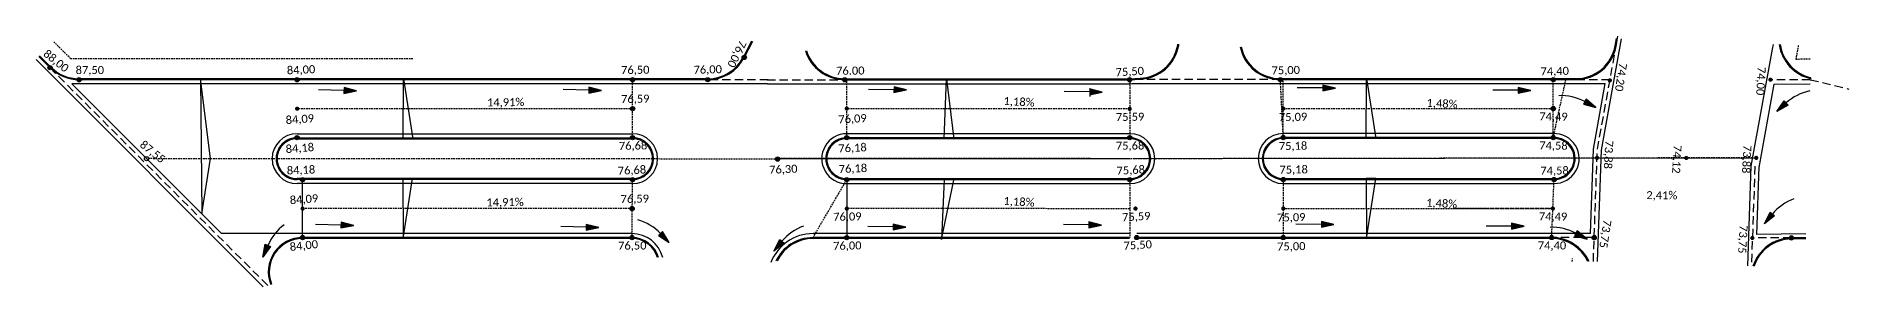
# Model space of a CAD drawing. Header units: metres. Extents: x 2615496 to 2632651, y 4927671 to 4929056.
# Drawn here: x 2628367.6 to 2628639.3, y 4928556.4 to 4928594 of the extents above; entities that cross this region are included whole.
import ezdxf

# ---------------------------------------------------------------- set-up
doc = ezdxf.new("R2010")
doc.units = ezdxf.units.M
doc.header["$MEASUREMENT"] = 0
doc.linetypes.add('HIDDEN', pattern=[0.375, 0.25, -0.125])
doc.linetypes.add('TRAZOS2', pattern=[0.375, 0.25, -0.125])
doc.layers.add('BocaCalle', color=50, linetype='HIDDEN', plot=False)
doc.layers.add('Eje Calle', color=182, linetype='HIDDEN', plot=False)
for name, color, linetype in [('CotaFCC', 6, 'Continuous'), ('Cuneta', 211, 'Continuous'), ('Escurrimiento', 160, 'Continuous'), ('GáliboS', 2, 'Continuous'), ('Manzanas', 134, 'HIDDEN'), ('Pendiente', 10, 'HIDDEN'), ('Quiebre', 212, 'Continuous'), ('Vereda', 3, 'Continuous')]:
    doc.layers.add(name, color=color, linetype=linetype)
doc.styles.get("Standard").update_dxf_attribs({"font": 'CALIBRI.TTF'})

msp = doc.modelspace()

# ---------------------------------------------------------------- hatches: boundary and pattern name
at = {"layer": 'CotaFCC'}
h = msp.add_hatch(color=256, dxfattribs=at)
edge = h.paths.add_edge_path()
edge.add_arc((2628369.64435, 4928589.3069), 0.3186, 0, 360)
h = msp.add_hatch(color=256, dxfattribs=at)
edge = h.paths.add_edge_path()
edge.add_arc((2628473.7353, 4928590.85746), 0.3186, 0, 360)
h = msp.add_hatch(color=256, dxfattribs=at)
edge = h.paths.add_edge_path()
edge.add_arc((2628373.99746, 4928587.5012), 0.3186, 0, 360)
h = msp.add_hatch(color=256, dxfattribs=at)
edge = h.paths.add_edge_path()
edge.add_arc((2628406.69227, 4928587.5012), 0.3186, 0, 360)
h = msp.add_hatch(color=256, dxfattribs=at)
edge = h.paths.add_edge_path()
edge.add_arc((2628456.99043, 4928587.5017), 0.3186, 0, 360)
h = msp.add_hatch(color=256, dxfattribs=at)
edge = h.paths.add_edge_path()
edge.add_arc((2628468.25865, 4928587.50546), 0.3186, 0, 360)
h = msp.add_hatch(color=256, dxfattribs=at)
edge = h.paths.add_edge_path()
edge.add_arc((2628488.80185, 4928587.5012), 0.3186, 0, 360)
h = msp.add_hatch(color=256, dxfattribs=at)
edge = h.paths.add_edge_path()
edge.add_arc((2628531.50064, 4928587.50058), 0.3186, 0, 360)
h = msp.add_hatch(color=256, dxfattribs=at)
edge = h.paths.add_edge_path()
edge.add_arc((2628554.11435, 4928587.51467), 0.3186, 0, 360)
h = msp.add_hatch(color=256, dxfattribs=at)
edge = h.paths.add_edge_path()
edge.add_arc((2628595.02941, 4928587.51467), 0.3186, 0, 360)
h = msp.add_hatch(color=256, dxfattribs=at)
edge = h.paths.add_edge_path()
edge.add_arc((2628603.50927, 4928587.40745), 0.3186, -96.8163092, 263.1836908)
h = msp.add_hatch(color=256, dxfattribs=at)
edge = h.paths.add_edge_path()
edge.add_arc((2628627.5944, 4928587.50824), 0.3186, -96.8163092, 263.1836908)
h = msp.add_hatch(color=256, dxfattribs=at)
edge = h.paths.add_edge_path()
edge.add_arc((2628406.69227, 4928583.1512), 0.3186, -114.6302516, 245.3697484)
h = msp.add_hatch(color=256, dxfattribs=at)
edge = h.paths.add_edge_path()
edge.add_arc((2628456.99043, 4928583.1517), 0.3186, 0, 360)
h = msp.add_hatch(color=256, dxfattribs=at)
edge = h.paths.add_edge_path()
edge.add_arc((2628489.103, 4928583.17501), 0.3186, -99.4283793, 260.5716207)
h = msp.add_hatch(color=256, dxfattribs=at)
edge = h.paths.add_edge_path()
edge.add_arc((2628531.52677, 4928583.12433), 0.3186, -99.4283793, 260.5716207)
h = msp.add_hatch(color=256, dxfattribs=at)
edge = h.paths.add_edge_path()
edge.add_arc((2628554.54865, 4928583.16467), 0.3186, -96.8163092, 263.1836908)
h = msp.add_hatch(color=256, dxfattribs=at)
edge = h.paths.add_edge_path()
edge.add_arc((2628595.02941, 4928583.16467), 0.3186, -96.8163092, 263.1836908)
h = msp.add_hatch(color=256, dxfattribs=at)
edge = h.paths.add_edge_path()
edge.add_arc((2628406.69227, 4928578.8012), 0.3186, 0, 360)
h = msp.add_hatch(color=256, dxfattribs=at)
edge = h.paths.add_edge_path()
edge.add_arc((2628456.99043, 4928578.8017), 0.3186, 0, 360)
h = msp.add_hatch(color=256, dxfattribs=at)
edge = h.paths.add_edge_path()
edge.add_arc((2628489.10454, 4928578.8012), 0.3186, 0, 360)
h = msp.add_hatch(color=256, dxfattribs=at)
edge = h.paths.add_edge_path()
edge.add_arc((2628531.52544, 4928578.8012), 0.3186, 0, 360)
h = msp.add_hatch(color=256, dxfattribs=at)
edge = h.paths.add_edge_path()
edge.add_arc((2628554.54865, 4928578.81467), 0.3186, 0, 360)
h = msp.add_hatch(color=256, dxfattribs=at)
edge = h.paths.add_edge_path()
edge.add_arc((2628595.02941, 4928578.81467), 0.3186, 0, 360)
h = msp.add_hatch(color=256, dxfattribs=at)
edge = h.paths.add_edge_path()
edge.add_arc((2628478.76033, 4928575.58887), 0.3186, -99.4283793, 260.5716207)
h = msp.add_hatch(color=256, dxfattribs=at)
edge = h.paths.add_edge_path()
edge.add_arc((2628601.59598, 4928575.76933), 0.3186, -96.8163092, 263.1836908)
h = msp.add_hatch(color=256, dxfattribs=at)
edge = h.paths.add_edge_path()
edge.add_arc((2628614.97859, 4928575.75759), 0.3186, -96.8163092, 263.1836908)
h = msp.add_hatch(color=256, dxfattribs=at)
edge = h.paths.add_edge_path()
edge.add_arc((2628625.4628, 4928575.7737), 0.3186, -96.8163092, 263.1836908)
h = msp.add_hatch(color=256, dxfattribs=at)
edge = h.paths.add_edge_path()
edge.add_arc((2628407.51386, 4928572.5012), 0.3186, 0, 360)
h = msp.add_hatch(color=256, dxfattribs=at)
edge = h.paths.add_edge_path()
edge.add_arc((2628456.98883, 4928572.5012), 0.3186, 0, 360)
h = msp.add_hatch(color=256, dxfattribs=at)
edge = h.paths.add_edge_path()
edge.add_arc((2628489.10708, 4928572.50121), 0.3186, 0, 360)
h = msp.add_hatch(color=256, dxfattribs=at)
edge = h.paths.add_edge_path()
edge.add_arc((2628531.52798, 4928572.50121), 0.3186, 0, 360)
h = msp.add_hatch(color=256, dxfattribs=at)
edge = h.paths.add_edge_path()
edge.add_arc((2628554.54865, 4928572.51467), 0.3186, 0, 360)
h = msp.add_hatch(color=256, dxfattribs=at)
edge = h.paths.add_edge_path()
edge.add_arc((2628595.1489, 4928572.51767), 0.3186, 0, 360)
h = msp.add_hatch(color=256, dxfattribs=at)
edge = h.paths.add_edge_path()
edge.add_arc((2628407.51386, 4928568.1512), 0.3186, -114.6302516, 245.3697484)
h = msp.add_hatch(color=256, dxfattribs=at)
edge = h.paths.add_edge_path()
edge.add_arc((2628456.92031, 4928568.15167), 0.3186, 0, 360)
h = msp.add_hatch(color=256, dxfattribs=at)
edge = h.paths.add_edge_path()
edge.add_arc((2628489.10613, 4928568.15036), 0.3186, -99.4283793, 260.5716207)
h = msp.add_hatch(color=256, dxfattribs=at)
edge = h.paths.add_edge_path()
edge.add_arc((2628532.39542, 4928568.16103), 0.3186, -96.8163092, 263.1836908)
h = msp.add_hatch(color=256, dxfattribs=at)
edge = h.paths.add_edge_path()
edge.add_arc((2628554.54865, 4928568.16617), 0.3186, -96.8163092, 263.1836908)
h = msp.add_hatch(color=256, dxfattribs=at)
edge = h.paths.add_edge_path()
edge.add_arc((2628594.97195, 4928568.16617), 0.3186, -96.8163092, 263.1836908)
h = msp.add_hatch(color=256, dxfattribs=at)
edge = h.paths.add_edge_path()
edge.add_arc((2628407.51386, 4928563.8012), 0.3186, 0, 360)
h = msp.add_hatch(color=256, dxfattribs=at)
edge = h.paths.add_edge_path()
edge.add_arc((2628456.89734, 4928563.8012), 0.3186, 0, 360)
h = msp.add_hatch(color=256, dxfattribs=at)
edge = h.paths.add_edge_path()
edge.add_arc((2628489.0968, 4928563.79097), 0.3186, 0, 360)
h = msp.add_hatch(color=256, dxfattribs=at)
edge = h.paths.add_edge_path()
edge.add_arc((2628532.57092, 4928563.81452), 0.3186, 0, 360)
h = msp.add_hatch(color=256, dxfattribs=at)
edge = h.paths.add_edge_path()
edge.add_arc((2628554.54865, 4928563.81467), 0.3186, 0, 360)
h = msp.add_hatch(color=256, dxfattribs=at)
edge = h.paths.add_edge_path()
edge.add_arc((2628594.79501, 4928563.81467), 0.3186, 0, 360)
h = msp.add_hatch(color=256, dxfattribs=at)
edge = h.paths.add_edge_path()
edge.add_arc((2628601.1707, 4928563.86964), 0.3186, -96.8163092, 263.1836908)
h = msp.add_hatch(color=256, dxfattribs=at)
edge = h.paths.add_edge_path()
edge.add_arc((2628624.88232, 4928563.74701), 0.3186, -96.8163092, 263.1836908)
h = msp.add_hatch(color=256, dxfattribs=at)
edge = h.paths.add_edge_path()
edge.add_arc((2628630.73219, 4928563.74701), 0.3186, 0, 360)
at = {"layer": 'Escurrimiento'}
for points in [[(2628413.70162, 4928585.45172), (2628413.72338, 4928586.3126), (2628415.60543, 4928585.82465)], [(2628450.40442, 4928585.50914), (2628450.42618, 4928586.37002), (2628452.30824, 4928585.88207)], [(2628496.1759, 4928585.56932), (2628496.18538, 4928586.43043), (2628498.0742, 4928585.96937)], [(2628525.48498, 4928585.25022), (2628525.49446, 4928586.11132), (2628527.38328, 4928585.65027)], [(2628560.46356, 4928585.83084), (2628560.46849, 4928586.69198), (2628562.35972, 4928586.24091)], [(2628589.76554, 4928585.48241), (2628589.77047, 4928586.34355), (2628591.6617, 4928585.89249)], [(2628601.4241, 4928583.33525), (2628599.95564, 4928584.60301), (2628599.54772, 4928583.84459)], [(2628628.53381, 4928582.74898), (2628629.64974, 4928584.33589), (2628630.2299, 4928583.6995)], [(2628626.68853, 4928565.85923), (2628627.55572, 4928567.59462), (2628628.22418, 4928567.0517)], [(2628413.26776, 4928565.26092), (2628413.28952, 4928566.1218), (2628415.17158, 4928565.63384)], [(2628450.0239, 4928564.92676), (2628450.04567, 4928565.78764), (2628451.92772, 4928565.29969)], [(2628462.48627, 4928563.08042), (2628461.47605, 4928564.73663), (2628460.85567, 4928564.13937)], [(2628496.07146, 4928564.97311), (2628496.08094, 4928565.83422), (2628497.96976, 4928565.37316)], [(2628525.39243, 4928565.28933), (2628525.40191, 4928566.15044), (2628527.29073, 4928565.68938)], [(2628560.25854, 4928565.35191), (2628560.26347, 4928566.21305), (2628562.1547, 4928565.76199)], [(2628588.77755, 4928565.08836), (2628588.78248, 4928565.94951), (2628590.67371, 4928565.49844)], [(2628600.09649, 4928563.56688), (2628598.62803, 4928564.83464), (2628598.22011, 4928564.07622)], [(2628401.57225, 4928560.88222), (2628401.9171, 4928562.79132), (2628402.71113, 4928562.45802)], [(2628478.17206, 4928561.78676), (2628479.04758, 4928563.51796), (2628479.71342, 4928562.97184)]]:
    msp.add_hatch(color=256, dxfattribs=at).paths.add_polyline_path(points)

# ---------------------------------------------------------------- linework, layer by layer
at = {"layer": 'BocaCalle'}
for p, q in [((2628456.99033, 4928578.8012), (2628456.99033, 4928587.5012)), ((2628489.10708, 4928578.8012), (2628489.10708, 4928587.5012)), ((2628531.52798, 4928587.5012), (2628531.52544, 4928578.8012)), ((2628554.54865, 4928578.81467), (2628554.11435, 4928587.51467)), ((2628554.54865, 4928578.81467), (2628554.54865, 4928587.51467)), ((2628595.02941, 4928578.81467), (2628596.91897, 4928587.51467)), ((2628595.02941, 4928578.81467), (2628595.02941, 4928587.51467)), ((2628456.89734, 4928563.8012), (2628456.9904, 4928572.6512)), ((2628484.0401, 4928563.80148), (2628489.10563, 4928572.5012)), ((2628531.52408, 4928572.50121), (2628531.52215, 4928563.79097)), ((2628554.54865, 4928572.51467), (2628554.54865, 4928563.81467)), ((2628594.79501, 4928563.81467), (2628595.1489, 4928572.51767))]:
    msp.add_line(p, q, dxfattribs=at)
at = {"layer": 'CotaFCC'}
for centre in [(2628369.64435, 4928589.3069), (2628473.7353, 4928590.85746), (2628373.99746, 4928587.5012), (2628406.69227, 4928587.5012), (2628456.99043, 4928587.5017), (2628468.25865, 4928587.50546), (2628488.80185, 4928587.5012), (2628531.50064, 4928587.50058), (2628554.11435, 4928587.51467), (2628595.02941, 4928587.51467), (2628456.99043, 4928583.1517), (2628595.02941, 4928583.16467), (2628406.69227, 4928578.8012), (2628456.99043, 4928578.8017), (2628489.10454, 4928578.8012), (2628531.52544, 4928578.8012), (2628554.54865, 4928578.81467), (2628595.02941, 4928578.81467), (2628384.11538, 4928575.65588), (2628478.72481, 4928575.58887), (2628407.51386, 4928572.5012), (2628456.98883, 4928572.5012), (2628489.10708, 4928572.50121), (2628531.52798, 4928572.50121), (2628554.54865, 4928572.51467), (2628595.1489, 4928572.51767), (2628456.92031, 4928568.15167), (2628407.51386, 4928563.8012), (2628456.89734, 4928563.8012), (2628489.0968, 4928563.79097), (2628532.57092, 4928563.81452), (2628554.54865, 4928563.81467), (2628594.79501, 4928563.81467), (2628601.16873, 4928563.81467), (2628630.73219, 4928563.74701)]:
    msp.add_circle(centre, 0.3186, dxfattribs=at)
at = {"layer": 'Cuneta'}
for p, q in [((2628602.23844, 4928576.94672), (2628605.2737, 4928593.65592)), ((2628627.85883, 4928592.09757), (2628624.66614, 4928574.52169)), ((2628627.98767, 4928592.80682), (2628627.85883, 4928592.09757)), ((2628401.62378, 4928556.41317), (2628367.57748, 4928590.52858)), ((2628395.34727, 4928564.4012), (2628372.89285, 4928586.9012)), ((2628380.05247, 4928586.9012), (2628372.89285, 4928586.9012)), ((2628424.04624, 4928586.9012), (2628380.05247, 4928586.9012)), ((2628477.22279, 4928586.9012), (2628424.04624, 4928586.9012)), ((2628477.22279, 4928586.9012), (2628472.38798, 4928586.9012)), ((2628477.22279, 4928586.9012), (2628480.48702, 4928586.9012)), ((2628477.22279, 4928586.9012), (2628531.52798, 4928586.9012)), ((2628488.80185, 4928586.9012), (2628489.10637, 4928586.9012)), ((2628531.52798, 4928586.9012), (2628533.11688, 4928586.97369)), ((2628531.82325, 4928586.91467), (2628596.91897, 4928586.91467)), ((2628554.11435, 4928586.91467), (2628554.54865, 4928586.91467)), ((2628596.91897, 4928586.91467), (2628602.8295, 4928586.91467)), ((2628601.0423, 4928577.07606), (2628602.8295, 4928586.91467)), ((2628628.11864, 4928586.81368), (2628625.84682, 4928574.30722)), ((2628628.11864, 4928586.81368), (2628633.55075, 4928586.88736)), ((2628406.69227, 4928579.4012), (2628424.04624, 4928579.4012)), ((2628424.04624, 4928579.4012), (2628456.99033, 4928579.4012)), ((2628531.52587, 4928579.4012), (2628489.10708, 4928579.4012)), ((2628595.01697, 4928579.41467), (2628554.54865, 4928579.41467)), ((2628600.58979, 4928564.41467), (2628601.0423, 4928577.07606)), ((2628601.63998, 4928560.20132), (2628602.23844, 4928576.94672)), ((2628624.66614, 4928574.52169), (2628624.13109, 4928559.55086)), ((2628625.86537, 4928574.47883), (2628625.50074, 4928564.27611)), ((2628456.99026, 4928571.9012), (2628406.69227, 4928571.9012)), ((2628489.10716, 4928571.9012), (2628531.52439, 4928571.90121)), ((2628554.54865, 4928571.91467), (2628595.14737, 4928571.91767)), ((2628456.89734, 4928564.4012), (2628395.34727, 4928564.4012)), ((2628485.29345, 4928564.4012), (2628484.04023, 4928564.40148)), ((2628531.51783, 4928564.39097), (2628485.29345, 4928564.4012)), ((2628594.81941, 4928564.41467), (2628532.57772, 4928564.41467)), ((2628600.58979, 4928564.41467), (2628594.81941, 4928564.41467)), ((2628632.92404, 4928564.37679), (2628625.50074, 4928564.27611))]:
    msp.add_line(p, q, dxfattribs=at)
for centre, radius, start, end in [((2628406.69227, 4928575.6512), 3.75, 90, 270), ((2628456.99026, 4928575.6512), 3.75, 269.9999666, 89.999034), ((2628489.10629, 4928575.6512), 3.75, 89.9878706, 270.013395), ((2628531.52068, 4928575.6512), 3.75, 270.0567378, 89.9205913), ((2628554.54869, 4928575.66467), 3.75, 90.0005877, 269.9993921), ((2628595.16586, 4928575.66763), 3.75, 269.7175135, 92.275521), ((2628456.89734, 4928559.6512), 4.75, 14.1325818, 90), ((2628484.03874, 4928557.65148), 6.75, 89.9873235, 159.1078096)]:
    msp.add_arc(centre, radius, start, end, dxfattribs=at)
at = {"layer": 'Eje Calle'}
for p, q in [((2628424.04624, 4928583.1512), (2628406.69227, 4928583.1512)), ((2628456.99033, 4928583.1512), (2628424.04624, 4928583.1512)), ((2628531.52798, 4928583.1512), (2628489.10637, 4928583.1512)), ((2628554.54865, 4928583.16467), (2628595.02941, 4928583.16467)), ((2628478.72481, 4928575.58887), (2628384.12005, 4928575.65121)), ((2628530.79818, 4928575.65053), (2628478.72481, 4928575.65137)), ((2628624.8934, 4928575.77276), (2628531.31167, 4928575.62896)), ((2628456.89734, 4928568.1512), (2628407.51386, 4928568.1512)), ((2628531.51866, 4928568.14097), (2628489.10613, 4928568.15036)), ((2628554.4912, 4928568.16617), (2628594.97195, 4928568.16617)), ((2628594.79501, 4928568.16467), (2628580.04247, 4928568.16467))]:
    msp.add_line(p, q, dxfattribs=at)
msp.add_arc((2628456.89734, 4928559.6512), 8.5, 89.6916725, 90, dxfattribs=at)
at = {"layer": 'Escurrimiento', "linetype": 'TRAZOS2', "ltscale": 5}
for p, q in [((2628601.6481, 4928577.05396), (2628604.66799, 4928593.67857)), ((2628402.275, 4928556.61002), (2628369.64435, 4928589.3069)), ((2628477.30285, 4928587.5012), (2628468.57722, 4928587.5012)), ((2628477.14272, 4928587.5012), (2628488.48325, 4928587.5012)), ((2628554.11422, 4928587.51467), (2628531.86054, 4928587.51467)), ((2628603.53094, 4928587.48189), (2628595.38931, 4928587.51467)), ((2628633.56804, 4928587.50824), (2628627.63499, 4928587.50824)), ((2628633.56804, 4928587.50824), (2628639.33394, 4928586.10984)), ((2628601.03976, 4928560.20606), (2628601.63883, 4928576.96815)), ((2628625.26576, 4928574.50026), (2628624.72997, 4928559.50876)), ((2628601.16873, 4928563.81467), (2628595.16359, 4928563.81467)), ((2628630.73219, 4928563.74701), (2628624.72705, 4928563.74701))]:
    msp.add_line(p, q, dxfattribs=at)
at = {"layer": 'Escurrimiento'}
for p, q in [((2628413.7125, 4928585.88216, 0.00007), (2628409.89815, 4928585.9786, 0.00007)), ((2628413.72338, 4928586.3126, 0.00007), (2628413.70162, 4928585.45172, 0.00007)), ((2628415.60543, 4928585.82465, 0.00007), (2628413.72338, 4928586.3126, 0.00007)), ((2628450.4153, 4928585.93958, 0.00007), (2628446.60095, 4928586.03602, 0.00007)), ((2628450.42618, 4928586.37002, 0.00007), (2628450.40442, 4928585.50914, 0.00007)), ((2628452.30824, 4928585.88207, 0.00007), (2628450.42618, 4928586.37002, 0.00007)), ((2628496.18064, 4928585.99988, 79.00004), (2628492.3653, 4928586.0419, 79.00004)), ((2628496.18538, 4928586.43043, 79.00004), (2628496.1759, 4928585.56932, 79.00004)), ((2628496.1759, 4928585.56932, 79.00004), (2628498.0742, 4928585.96937, 79.00004)), ((2628498.0742, 4928585.96937, 79.00004), (2628496.18538, 4928586.43043, 79.00004)), ((2628527.38328, 4928585.65027, 0.00004), (2628525.49446, 4928586.11132, 0.00004)), ((2628560.46602, 4928586.26141, 0.00004), (2628556.65051, 4928586.28325, 0.00004)), ((2628560.46849, 4928586.69198, 0.00004), (2628560.46356, 4928585.83084, 0.00004)), ((2628560.46356, 4928585.83084, 0.00004), (2628562.35972, 4928586.24091, 0.00004)), ((2628562.35972, 4928586.24091, 0.00004), (2628560.46849, 4928586.69198, 0.00004)), ((2628589.77047, 4928586.34355, 0.00005), (2628589.76554, 4928585.48241, 0.00005)), ((2628591.6617, 4928585.89249, 0.00005), (2628589.77047, 4928586.34355, 0.00005)), ((2628413.70162, 4928585.45172, 0.00007), (2628415.60543, 4928585.82465, 0.00007)), ((2628450.40442, 4928585.50914, 0.00007), (2628452.30824, 4928585.88207, 0.00007)), ((2628525.48972, 4928585.68077, 0.00004), (2628521.67438, 4928585.72279, 0.00004)), ((2628525.48498, 4928585.25022, 0.00004), (2628527.38328, 4928585.65027, 0.00004)), ((2628525.53673, 4928585.83718, 0.00004), (2628525.5665, 4928584.97654, 0.00004)), ((2628589.768, 4928585.91298, 0.00005), (2628585.95249, 4928585.93483, 0.00005)), ((2628589.76554, 4928585.48241, 0.00005), (2628591.6617, 4928585.89249, 0.00005)), ((2628599.95564, 4928584.60301), (2628599.54772, 4928583.84459)), ((2628599.54772, 4928583.84459), (2628601.4241, 4928583.33525)), ((2628601.4241, 4928583.33525), (2628599.95564, 4928584.60301)), ((2628628.53381, 4928582.74898), (2628629.64974, 4928584.33589)), ((2628630.2299, 4928583.6995), (2628628.53381, 4928582.74898)), ((2628629.64974, 4928584.33589), (2628630.2299, 4928583.6995)), ((2628626.68853, 4928565.85923), (2628627.55572, 4928567.59462)), ((2628628.22418, 4928567.0517), (2628626.68853, 4928565.85923)), ((2628627.55572, 4928567.59462), (2628628.22418, 4928567.0517)), ((2628413.27864, 4928565.69136, 0.00007), (2628409.46429, 4928565.7878, 0.00007)), ((2628413.28952, 4928566.1218, 0.00007), (2628413.26776, 4928565.26092, 0.00007)), ((2628413.26776, 4928565.26092, 0.00007), (2628415.17158, 4928565.63384, 0.00007)), ((2628415.17158, 4928565.63384, 0.00007), (2628413.28952, 4928566.1218, 0.00007)), ((2628450.03478, 4928565.3572, 0.00007), (2628446.22043, 4928565.45364, 0.00007)), ((2628450.04567, 4928565.78764, 0.00007), (2628450.0239, 4928564.92676, 0.00007)), ((2628450.0239, 4928564.92676, 0.00007), (2628451.92772, 4928565.29969, 0.00007)), ((2628451.92772, 4928565.29969, 0.00007), (2628450.04567, 4928565.78764, 0.00007)), ((2628461.47605, 4928564.73663), (2628460.85567, 4928564.13937)), ((2628462.48627, 4928563.08042), (2628461.47605, 4928564.73663)), ((2628496.0762, 4928565.40366, 79.00004), (2628492.26086, 4928565.44569, 79.00004)), ((2628496.08094, 4928565.83422, 79.00004), (2628496.07146, 4928564.97311, 79.00004)), ((2628496.07146, 4928564.97311, 79.00004), (2628497.96976, 4928565.37316, 79.00004)), ((2628497.96976, 4928565.37316, 79.00004), (2628496.08094, 4928565.83422, 79.00004)), ((2628525.39717, 4928565.71989, 0.00004), (2628521.58183, 4928565.76191, 0.00004)), ((2628525.40191, 4928566.15044, 0.00004), (2628525.39243, 4928565.28933, 0.00004)), ((2628525.39243, 4928565.28933, 0.00004), (2628527.29073, 4928565.68938, 0.00004)), ((2628527.29073, 4928565.68938, 0.00004), (2628525.40191, 4928566.15044, 0.00004)), ((2628560.26101, 4928565.78248, 0.00004), (2628556.44549, 4928565.80433, 0.00004)), ((2628560.26347, 4928566.21305, 0.00004), (2628560.25854, 4928565.35191, 0.00004)), ((2628560.25854, 4928565.35191, 0.00004), (2628562.1547, 4928565.76199, 0.00004)), ((2628562.1547, 4928565.76199, 0.00004), (2628560.26347, 4928566.21305, 0.00004)), ((2628588.78002, 4928565.51893, 0.00005), (2628584.96451, 4928565.54078, 0.00005)), ((2628588.78248, 4928565.94951, 0.00005), (2628588.77755, 4928565.08836, 0.00005)), ((2628588.77755, 4928565.08836, 0.00005), (2628590.67371, 4928565.49844, 0.00005)), ((2628590.67371, 4928565.49844, 0.00005), (2628588.78248, 4928565.94951, 0.00005)), ((2628598.62803, 4928564.83464), (2628598.22011, 4928564.07622)), ((2628600.09649, 4928563.56688), (2628598.62803, 4928564.83464)), ((2628401.57225, 4928560.88222), (2628401.9171, 4928562.79132)), ((2628402.71113, 4928562.45802), (2628401.57225, 4928560.88222)), ((2628401.9171, 4928562.79132), (2628402.71113, 4928562.45802)), ((2628460.85567, 4928564.13937), (2628462.48627, 4928563.08042)), ((2628478.17206, 4928561.78676), (2628479.04758, 4928563.51796)), ((2628479.71342, 4928562.97184), (2628478.17206, 4928561.78676)), ((2628479.04758, 4928563.51796), (2628479.71342, 4928562.97184)), ((2628598.22011, 4928564.07622), (2628600.09649, 4928563.56688))]:
    msp.add_line(p, q, dxfattribs=at)
for centre, start, end in [((2628596.22489, 4928577.66146), 61.7451024, 92.6325662), ((2628634.95711, 4928578.51049), 101.4473921, 132.3348559), ((2628633.67136, 4928562.62446), 110.0108753, 140.8983391), ((2628409.18255, 4928559.73901), 126.3236002, 157.2110641), ((2628455.80056, 4928559.26924), 43.9311599, 74.8186238), ((2628485.13927, 4928558.51848), 109.7356265, 140.6230903), ((2628594.89728, 4928557.8931), 61.7451024, 92.6325662)]:
    msp.add_arc(centre, 7.45, start, end, dxfattribs=at)
at = {"layer": 'GáliboS'}
for p, q in [((2628392.22713, 4928587.6512), (2628392.39381, 4928567.36066)), ((2628393.68647, 4928575.65121), (2628392.22713, 4928587.6512)), ((2628422.58783, 4928578.64757), (2628422.66086, 4928587.64727)), ((2628422.66086, 4928587.64727), (2628424.04719, 4928578.63574)), ((2628503.69323, 4928578.62812), (2628504.05605, 4928587.62081)), ((2628504.05605, 4928587.62081), (2628505.15145, 4928578.5693)), ((2628566.97897, 4928578.66467), (2628567.02644, 4928587.66454)), ((2628567.02644, 4928587.66454), (2628568.43835, 4928578.65698)), ((2628424.04719, 4928578.63574), (2628422.58783, 4928578.64757)), ((2628505.15145, 4928578.5693), (2628503.69323, 4928578.62812)), ((2628568.43835, 4928578.65698), (2628566.97897, 4928578.66467)), ((2628392.39381, 4928567.36066), (2628393.68647, 4928575.65121)), ((2628423.99688, 4928572.66318), (2628422.53753, 4928572.6512)), ((2628422.53753, 4928572.6512), (2628422.61146, 4928563.6515)), ((2628422.61146, 4928563.6515), (2628423.99688, 4928572.66318)), ((2628503.69323, 4928572.50434), (2628503.3305, 4928563.51166)), ((2628503.3305, 4928563.51166), (2628505.15145, 4928572.44552)), ((2628505.15145, 4928572.44552), (2628503.69323, 4928572.50434)), ((2628568.43946, 4928572.67328), (2628566.98008, 4928572.66559)), ((2628566.98008, 4928572.66559), (2628567.02755, 4928563.66571)), ((2628567.02755, 4928563.66571), (2628568.43946, 4928572.67328))]:
    msp.add_line(p, q, dxfattribs=at)
at = {"layer": 'Manzanas'}
for p, q in [((2628372.75304, 4928590.6512), (2628370.19463, 4928593.2148)), ((2628631.77333, 4928592.66531), (2628631.39971, 4928590.60853)), ((2628380.05247, 4928590.6512), (2628372.75304, 4928590.6512)), ((2628424.04624, 4928590.6512), (2628380.05247, 4928590.6512)), ((2628631.39971, 4928590.60853), (2628633.6552, 4928590.63912)), ((2628597.88864, 4928560.23095), (2628597.90414, 4928560.66467))]:
    msp.add_line(p, q, dxfattribs=at)
at = {"layer": 'Quiebre'}
for p, q in [((2628407.51386, 4928563.8012), (2628407.51386, 4928572.5012)), ((2628489.1071, 4928572.5012), (2628489.10517, 4928563.80036))]:
    msp.add_line(p, q, dxfattribs=at)
at = {"layer": 'Vereda'}
for p, q in [((2628474.81441, 4928593.29906), (2628473.5997, 4928590.92144)), ((2628474.95819, 4928593.25078), (2628473.73328, 4928590.8532)), ((2628538.72084, 4928592.69039), (2628538.74997, 4928592.85817)), ((2628538.86863, 4928592.66473), (2628538.9011, 4928592.85174)), ((2628604.31822, 4928592.59231), (2628604.51657, 4928593.68423)), ((2628604.4658, 4928592.5655), (2628604.73315, 4928594.03728)), ((2628369.64435, 4928589.3069), (2628367.97293, 4928590.98172)), ((2628369.75052, 4928589.41286), (2628368.06692, 4928591.09988)), ((2628380.05247, 4928587.6512), (2628373.99746, 4928587.6512)), ((2628380.05247, 4928587.5012), (2628373.99746, 4928587.5012)), ((2628424.04624, 4928587.6512), (2628380.05247, 4928587.6512)), ((2628424.04624, 4928587.5012), (2628380.05247, 4928587.5012)), ((2628468.25662, 4928587.6512), (2628424.04624, 4928587.6512)), ((2628468.25662, 4928587.5012), (2628424.04624, 4928587.5012)), ((2628488.80185, 4928587.6512), (2628489.10637, 4928587.6512)), ((2628488.80185, 4928587.5012), (2628489.10637, 4928587.5012)), ((2628489.10637, 4928587.6512), (2628531.52798, 4928587.6512)), ((2628489.10637, 4928587.5012), (2628531.52798, 4928587.5012)), ((2628531.4938, 4928587.65042), (2628533.0827, 4928587.72291)), ((2628531.50064, 4928587.50058), (2628533.08954, 4928587.57306)), ((2628554.11435, 4928587.66467), (2628554.54865, 4928587.66467)), ((2628554.11435, 4928587.51467), (2628554.54865, 4928587.51467)), ((2628554.54865, 4928587.66467), (2628596.91897, 4928587.66467)), ((2628554.54865, 4928587.51467), (2628596.91897, 4928587.51467)), ((2628596.91897, 4928587.66467), (2628598.41483, 4928587.66467)), ((2628596.91897, 4928587.51467), (2628598.41483, 4928587.51467)), ((2628406.69227, 4928578.8012), (2628424.04624, 4928578.8012)), ((2628406.69227, 4928578.6512), (2628424.04624, 4928578.6512)), ((2628424.04624, 4928578.8012), (2628456.99033, 4928578.8012)), ((2628424.04624, 4928578.6512), (2628456.99033, 4928578.6512)), ((2628531.52544, 4928578.8012), (2628489.10708, 4928578.8012)), ((2628531.52532, 4928578.6512), (2628489.10708, 4928578.6512)), ((2628595.02941, 4928578.81467), (2628554.54865, 4928578.81467)), ((2628595.0327, 4928578.66467), (2628554.54865, 4928578.66467)), ((2628478.72481, 4928575.65137), (2628531.52068, 4928575.6512)), ((2628532.03338, 4928575.66256), (2628625.50339, 4928575.7737)), ((2628456.9904, 4928572.6512), (2628406.69227, 4928572.6512)), ((2628456.99026, 4928572.5012), (2628406.69227, 4928572.5012)), ((2628489.10567, 4928572.6512), (2628531.524, 4928572.65121)), ((2628489.1071, 4928572.5012), (2628531.52408, 4928572.50121)), ((2628554.54865, 4928572.66467), (2628595.18287, 4928572.66768)), ((2628554.54865, 4928572.51467), (2628595.1489, 4928572.51767)), ((2628456.89734, 4928563.8012), (2628407.51386, 4928563.8012)), ((2628456.89734, 4928563.6512), (2628407.51386, 4928563.6512)), ((2628485.29328, 4928563.6512), (2628484.04007, 4928563.65148)), ((2628485.29331, 4928563.8012), (2628484.0401, 4928563.80148)), ((2628531.51766, 4928563.64097), (2628485.29328, 4928563.6512)), ((2628531.5177, 4928563.79097), (2628485.29331, 4928563.8012)), ((2628594.79501, 4928563.81467), (2628532.57772, 4928563.81467)), ((2628594.79501, 4928563.66467), (2628532.57772, 4928563.66467)), ((2628632.90733, 4928563.77651), (2628630.73219, 4928563.74701)), ((2628632.90315, 4928563.62644), (2628630.73423, 4928563.59702))]:
    msp.add_line(p, q, dxfattribs=at)
for centre, radius, start, end in [((2628488.80185, 4928593.6512), 6.15, 196.7917866, 270), ((2628488.80185, 4928593.6512), 6, 197.3183455, 270), ((2628532.80926, 4928593.71667), 6, 272.6120701, 350.1512831), ((2628532.80926, 4928593.71667), 6.15, 272.6120701, 350.151283), ((2628554.11435, 4928593.66467), 6.15, 191.2809573, 270), ((2628554.11435, 4928593.66467), 6, 191.6307694, 270), ((2628598.41483, 4928593.66467), 6, 270, 349.7043862), ((2628598.41483, 4928593.66467), 6.15, 270, 349.7043862), ((2628635.00269, 4928593.65767), 6.15, 188.2791777, 257.7855893), ((2628635.00269, 4928593.65767), 6, 188.5427012, 256.8041214), ((2628373.99746, 4928593.6512), 6.15, 224.9419119, 270.0000001), ((2628373.99746, 4928593.6512), 6, 224.941912, 270.0000001), ((2628468.25662, 4928593.6512), 6, 270, 332.9376947), ((2628468.25662, 4928593.6512), 6.15, 270, 332.9376947), ((2628406.69227, 4928575.6512), 3.15, 90, 270.0000001), ((2628406.69227, 4928575.6512), 3, 90, 270.0000001), ((2628456.99026, 4928575.6512), 3.15, 270.000034, 89.9987697), ((2628456.99033, 4928575.6512), 3, 269.9989043, 90), ((2628489.10636, 4928575.6512), 3.15, 89.9868071, 270.0134718), ((2628489.10637, 4928575.6512), 3, 89.9864822, 270.0135284), ((2628531.52068, 4928575.6512), 3, 270.0634307, 89.9112215), ((2628531.52068, 4928575.6512), 3.15, 270.061904, 89.9133594), ((2628554.54866, 4928575.66467), 3.15, 90.0001264, 269.9998737), ((2628554.54865, 4928575.66467), 3, 90.0000001, 270), ((2628595.16586, 4928575.66763), 3.15, 269.6913959, 92.4828281), ((2628595.16586, 4928575.66763), 3, 269.6836712, 92.5441515), ((2628407.51378, 4928558.6512), 5.15, 89.9991251, 201.6980871), ((2628407.51378, 4928558.6512), 5, 89.9991122, 201.8448168), ((2628456.89734, 4928559.6512), 4.15, 16.1766709, 90), ((2628456.89734, 4928559.6512), 4, 16.7873882, 90), ((2628484.03874, 4928557.65148), 6.15, 89.9873235, 154.8627546), ((2628484.03874, 4928557.65148), 6, 89.9873235, 153.6202645), ((2628594.79501, 4928557.66467), 6.15, 24.4604491, 90), ((2628594.79501, 4928557.66467), 6, 25.1275553, 90), ((2628630.81559, 4928557.59757), 6.15, 90.7770325, 162.0564921), ((2628630.81559, 4928557.59757), 6, 90.7770325, 161.7011444)]:
    msp.add_arc(centre, radius, start, end, dxfattribs=at)

# ---------------------------------------------------------------- texts
at = {"layer": 'CotaFCC'}
for s, rotation, p in [('88,00', 321.4983231, (2628368.51717, 4928591.19317)), ('76,00', 243.2716817, (2628473.06847, 4928593.52727)), ('87,50', 0.1485204, (2628373.48509, 4928588.35189)), ('84,00', 2.7786648, (2628405.18261, 4928588.30328)), ('76,50', 0.7788706, (2628455.26763, 4928588.35428)), ('76,00', 1.5656239, (2628466.1402, 4928588.37895)), ('76.00', 0.703637, (2628487.50799, 4928588.23425)), ('75,50', 3.3012943, (2628529.44074, 4928588.01381)), ('75,00', 1.2668238, (2628552.80741, 4928588.29167)), ('74,40', 1.48716, (2628593.1355, 4928588.14356)), ('74,20', 261.1871039, (2628604.92147, 4928590.07161)), ('74,00', 266.7987441, (2628625.69389, 4928589.45515)), ('76,59', 0.7788706, (2628455.26763, 4928584.00428)), ('84,09', 4.3056375, (2628405.02314, 4928580.83115)), ('76,09', 2.7220415, (2628487.86419, 4928580.94934)), ('75,59', 0.587749, (2628529.46069, 4928581.30669)), ('75,09', 1.0446662, (2628553.89691, 4928581.27834)), ('74,49', 359.3331959, (2628592.92402, 4928581.3927)), ('87,55', 321.4983231, (2628382.9882, 4928577.54215)), ('84,18', 4.3056375, (2628405.02314, 4928576.48115)), ('76,68', 1.2029508, (2628454.94398, 4928576.96198)), ('76,18', 2.7220415, (2628487.86573, 4928576.57553)), ('75,68', 0.587749, (2628529.45935, 4928576.98356)), ('75,18', 1.0446662, (2628553.89691, 4928576.92834)), ('74,58', 359.3331959, (2628592.92402, 4928577.0427)), ('73,88', 266.7987441, (2628602.84001, 4928578.39908)), ('74,12', 266.7987441, (2628613.07809, 4928577.7045)), ('73,88', 266.7987441, (2628623.56229, 4928577.72061)), ('84,18', 2.238879, (2628405.16755, 4928573.26766)), ('76,68', 2.9692592, (2628454.79338, 4928573.21939)), ('76,30', 2.7220415, (2628477.486, 4928573.36319)), ('76,18', 2.284674, (2628487.92076, 4928573.48951)), ('75,68', 2.9056866, (2628529.57848, 4928573.23139)), ('75,18', 0.9064449, (2628553.98223, 4928573.3848)), ('74,58', 0.2998253, (2628593.09339, 4928573.25384)), ('84,09', 4.3056375, (2628405.64444, 4928568.81345)), ('76,59', 0.7788706, (2628455.19752, 4928569.00425)), ('76,09', 1.2184339, (2628487.07467, 4928566.30848)), ('75,59', 3.0874341, (2628530.41644, 4928566.24741)), ('75,09', 1.1204513, (2628553.6345, 4928566.20118)), ('74,49', 359.3331959, (2628592.86656, 4928566.3942)), ('73,75', 261.1871039, (2628602.58289, 4928566.53379)), ('73,75', 266.7987441, (2628622.98181, 4928565.69392)), ('84,00', 6.3283041, (2628405.65554, 4928561.78775)), ('76,50', 0.2297904, (2628454.81994, 4928561.9965)), ('76,00', 1.2184339, (2628487.06533, 4928561.9491)), ('75,50', 3.3012943, (2628530.63417, 4928561.96898)), ('75,00', 1.1204513, (2628553.6345, 4928561.84968)), ('74,40', 0.0091741, (2628592.71067, 4928562.01799))]:
    msp.add_text(s, height=1.2, rotation=rotation, dxfattribs=at).set_placement(p)
at = {"layer": 'Pendiente'}
for s, rotation, p in [('14,91%%%', 0.7959888, (2628435.16906, 4928583.47891)), ('1,18%%%', 356.5994573, (2628512.5873, 4928583.73535, -0.00001)), ('1,48%%%', 356.9023767, (2628576.00383, 4928583.45486, 0)), ('14,91%%%', 0.7959888, (2628435.07607, 4928568.47891)), ('1,18%%%', 356.5994573, (2628512.57925, 4928568.72512, -0.00001)), ('2,41%%%', 359.6192911, (2628608.97842, 4928569.5754)), ('1,48%%%', 356.9023767, (2628575.94638, 4928568.45636, 0))]:
    msp.add_text(s, height=1.2, rotation=rotation, dxfattribs=at).set_placement(p)

doc.saveas('drawing.dxf')
